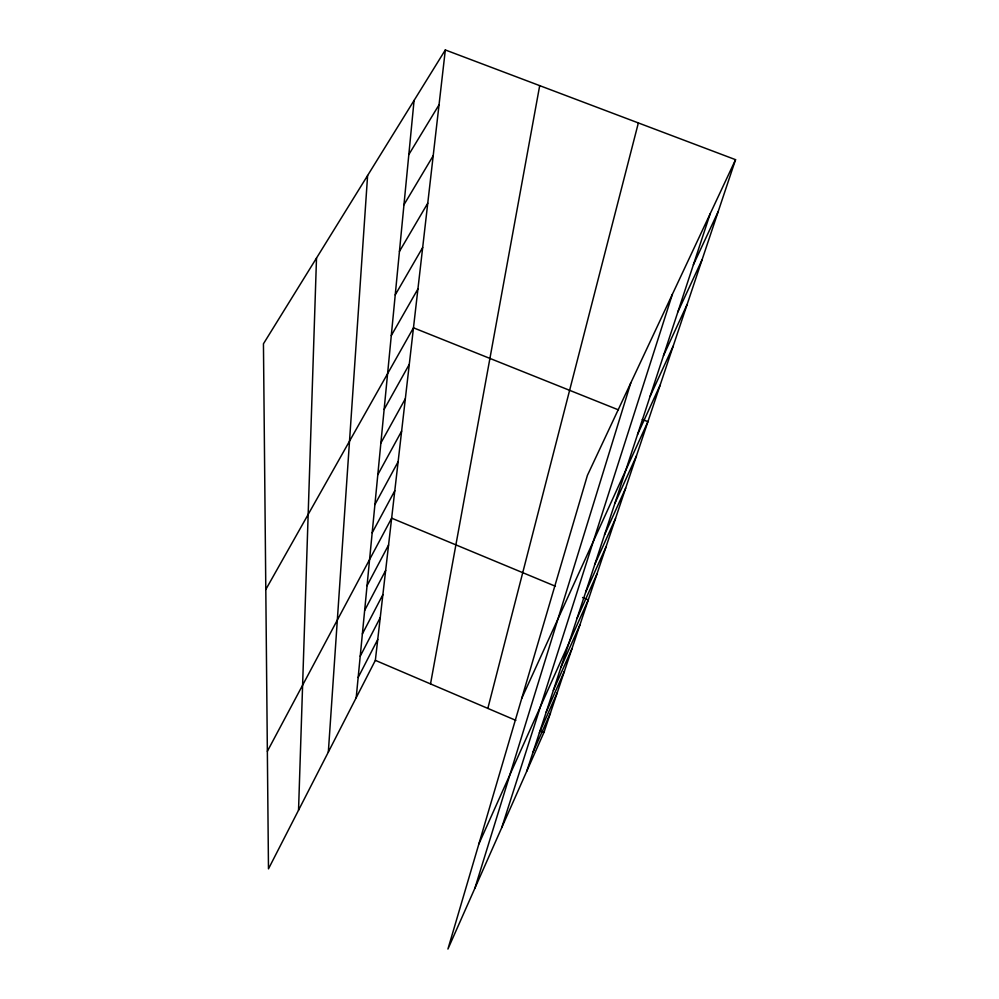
<?xml version="1.0" encoding="UTF-8"?>
<svg xmlns="http://www.w3.org/2000/svg" width="999" height="999" viewBox="0 0 999 999"><rect width="100%" height="100%" fill="white"/><g stroke="black" fill="none" stroke-linecap="round" stroke-linejoin="round"><path stroke-width="1.5" d="M298.539 810.214L316.508 258.054M328.334 752.072L367.607 175.499M356.193 697.739L414.073 100.449M445.329 49.95L263.449 343.781L268.481 868.855L375.349 660.351L445.329 49.95L735.551 159.678L543.968 732.379L447.927 949.05L587.4 475.399L735.551 159.678M430.519 683.915L539.697 85.627M487.837 708.403L638.361 122.927M474.95 888.074L630.706 383.104M501.735 827.647L672.352 294.368M526.76 771.203L710.152 213.811M532.917 752.472L550.461 712.961M546.191 712.137L564.435 671.178M539.385 732.816L557.28 692.594M560.901 667.419L579.907 624.937M553.359 690.371L571.977 648.663M577.047 618.356L596.865 574.263M478.883 843.93L588.286 599.912L582.567 597.527M594.842 564.285L615.509 518.531M585.689 592.095L605.918 547.177M604.545 534.79L625.661 488.174M521.74 698.376L647.914 421.665L642.295 419.43M614.847 503.459L636.438 455.944M637.537 434.503L660.127 385.152M650.062 396.466L673.164 346.166M663.473 355.694L687.125 304.445M677.871 311.913L702.097 259.69M693.393 264.747L718.194 211.576M358.154 677.484L377.747 639.472M360.214 656.243L380.257 617.582M362.375 633.915L382.892 594.592M364.647 610.426L385.664 570.429M367.045 585.676L388.574 544.992M267.357 751.31L391.645 518.169L555.432 586.251M372.165 532.829L394.792 490.721M374.9 504.582L398.114 461.75M377.797 474.7L401.623 431.131M380.869 443.032L405.344 398.713M384.128 409.428L409.29 364.335M265.796 589.522L413.474 327.809L618.456 409.877M391.283 335.602L417.932 288.948M395.217 294.942L422.677 247.502M399.438 251.423L427.759 203.197M403.958 204.758L433.191 155.757M408.828 154.57L439.036 104.808M375.349 660.351L515.846 720.366M539.747 730.569L543.968 732.379"/></g></svg>
